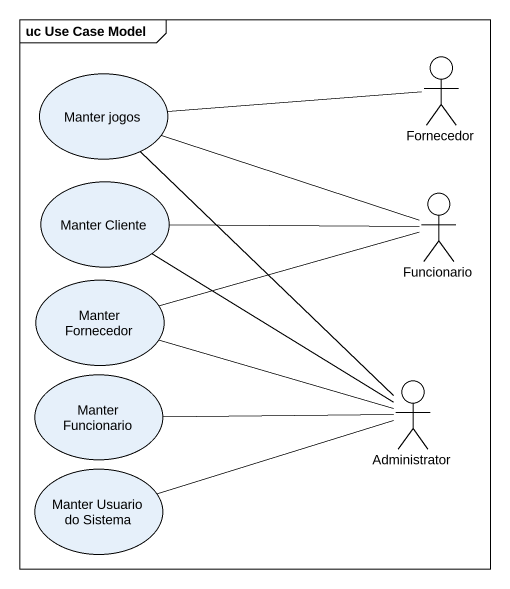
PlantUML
@startuml
mainframe uc Use Case Model
usecase "Manter jogos" as Manter_jogos
actor Fornecedor
usecase "Manter Cliente" as Manter_Cliente
actor Funcionario
usecase "Manter Fornecedor" as Manter_Fornecedor
usecase "Manter Funcionario" as Manter_Funcionario
actor Administrator
usecase "Manter Usuario do Sistema" as Manter_Usuario_do_Sistema
Fornecedor -left- Manter_jogos
Funcionario -left- Manter_jogos
Funcionario -left- Manter_Cliente
Funcionario -left- Manter_Fornecedor
Administrator -up- Manter_jogos
Administrator -up- Manter_Cliente
Administrator -left- Manter_Fornecedor
Administrator -left- Manter_Funcionario
Administrator -left- Manter_Usuario_do_Sistema
@enduml
